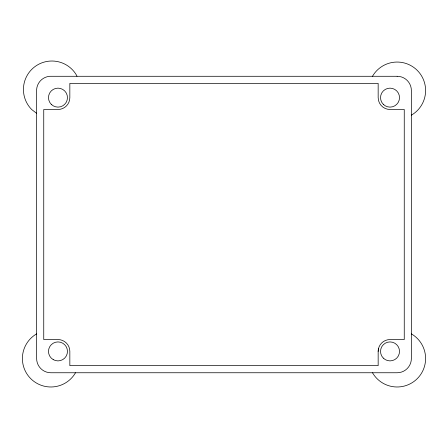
<?xml version="1.0" encoding="UTF-8"?>
<svg xmlns="http://www.w3.org/2000/svg" width="448" height="448" viewBox="0 0 448 448"><rect width="100%" height="100%" fill="white"/><g stroke="black" fill="none" stroke-linecap="round" stroke-linejoin="round"><path stroke-width="0.67" d="M378.162 351.406A11.861 11.861 0 0 1 390.023 339.55L404.253 339.55L404.253 109.486L390.023 109.486A11.861 11.861 0 0 1 378.571 100.699L378.162 97.63L378.162 83.401L69.838 83.401L69.838 97.63A11.861 11.861 0 0 1 57.977 109.486L43.747 109.486L43.747 339.55L57.977 339.55A11.861 11.861 0 0 1 69.838 351.406L69.838 365.641L378.162 365.641L378.162 351.406L378.571 348.337M36.63 113.327L31.774 109.603A28.459 28.459 0 0 1 34.574 66.898A28.459 28.459 0 0 1 76.546 75.247L76.978 76.283M411.37 333.878A28.459 28.459 0 0 1 417.262 378.65A28.459 28.459 0 0 1 372.49 372.753M372.49 76.283A28.459 28.459 0 0 1 417.262 70.386A28.459 28.459 0 0 1 411.37 115.164M75.51 372.753A28.459 28.459 0 0 1 30.738 378.65A28.459 28.459 0 0 1 36.63 333.878M397.141 76.283L51.901 76.283A14.269 14.269 0 0 0 36.63 89.477L36.63 358.523A14.23 14.23 0 0 0 50.859 372.753L397.141 372.753A14.23 14.23 0 0 0 411.37 358.523L411.37 90.513A14.23 14.23 0 0 0 397.141 76.283M53.234 359.626A9.486 9.486 0 0 0 67.463 351.406A9.486 9.486 0 0 0 53.234 343.19A9.486 9.486 0 0 0 53.234 359.626M51.268 104.339A9.486 9.486 0 0 0 67.138 100.083A9.486 9.486 0 0 0 55.518 88.463A9.486 9.486 0 0 0 51.268 104.339M383.314 104.339A9.486 9.486 0 0 0 399.185 100.083A9.486 9.486 0 0 0 387.57 88.463A9.486 9.486 0 0 0 383.314 104.339M383.314 358.114A9.486 9.486 0 0 0 399.185 353.864A9.486 9.486 0 0 0 387.57 342.244A9.486 9.486 0 0 0 383.314 358.114"/></g></svg>
